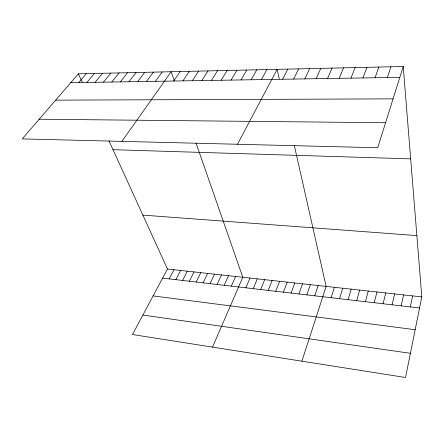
<?xml version="1.0" encoding="UTF-8"?>
<svg xmlns="http://www.w3.org/2000/svg" width="444" height="444" viewBox="0 0 444 444"><rect width="100%" height="100%" fill="white"/><g stroke="black" fill="none" stroke-linecap="round" stroke-linejoin="round"><path stroke-width="0.67" d="M403.23 66.506L377.711 147.752L22.2 138.905L78.388 73.826L403.23 66.506L421.8 296.903L405.527 377.494L132.478 334.526L167.477 269.003L109.019 140.931M410.295 306.921L412.648 295.898M401.126 305.855L403.59 294.905M392.052 304.8L394.627 293.922M383.078 303.757L385.753 292.951M374.192 302.725L376.973 291.986M365.401 301.704L368.281 291.031M356.704 300.693L359.679 290.087M348.09 299.689L351.165 289.155M339.566 298.701L342.735 288.228M331.13 297.719L334.393 287.312M301.892 361.183L326.129 286.408L294.322 145.527M314.752 295.815L318.187 285.536M387.346 77.55L390.953 66.783M306.804 294.894L310.323 284.676M298.934 293.978L302.536 283.821M375.041 77.75L378.849 67.055M291.136 293.073L294.822 282.972M283.416 292.174L287.179 282.134M362.915 77.944L366.911 67.327M275.768 291.286L279.609 281.302M268.193 290.404L272.105 280.48M350.96 78.138L355.139 67.593M260.689 289.532L264.68 279.665M253.252 288.672L257.315 278.86M339.172 78.333L343.534 67.854M245.887 287.812L250.022 278.061M212.526 347.125L242.796 277.267L196.043 143.09M327.55 78.521L332.084 68.11M231.363 286.125L235.636 276.479M224.203 285.292L228.543 275.702M316.089 78.71L320.796 68.365M217.11 284.471L221.512 274.93M210.079 283.649L214.541 274.164M304.789 78.893L309.657 68.615M203.108 282.845L207.637 273.41M196.204 282.04L200.793 272.66M293.639 79.076L298.668 68.864M189.36 281.246L194.011 271.917M182.584 280.458L187.29 271.179M282.645 79.254L287.823 69.109M175.863 279.676L180.63 270.446M169.203 278.904L174.026 269.719M237.501 144.267L277.128 69.347L279.259 78.788M261.405 79.598L266.877 69.58M251.149 79.765L256.76 69.808M241.025 79.931L246.77 70.035M231.03 80.092L236.907 70.257M221.168 80.253L227.167 70.474M211.422 80.414L217.543 70.69M201.804 80.569L208.042 70.907M192.302 80.725L198.657 71.118M182.917 80.88L189.388 71.329M173.648 81.03L180.231 71.534M121.878 141.386L171.179 71.739L174.242 80.536M155.456 81.324L162.238 71.939M146.52 81.474L153.408 72.139M137.69 81.613L144.677 72.333M128.971 81.757L136.047 72.527M120.352 81.896L127.522 72.722M111.838 82.035L119.097 72.91M103.419 82.173L110.767 73.099M95.105 82.307L102.531 73.282M86.88 82.445L94.389 73.465M78.755 82.573L86.341 73.648M70.724 82.706L399.828 77.345M55.661 100.15L393.068 98.862M39.194 119.225L385.57 122.733M113.015 149.695L410.678 158.869M142.874 215.107L416.861 235.598M167.477 269.003L421.8 296.903M162.598 278.133L419.558 307.997M153.113 295.898L415.179 329.698M142.885 315.051L410.417 353.296M78.388 73.826L82.146 82.062"/></g></svg>
